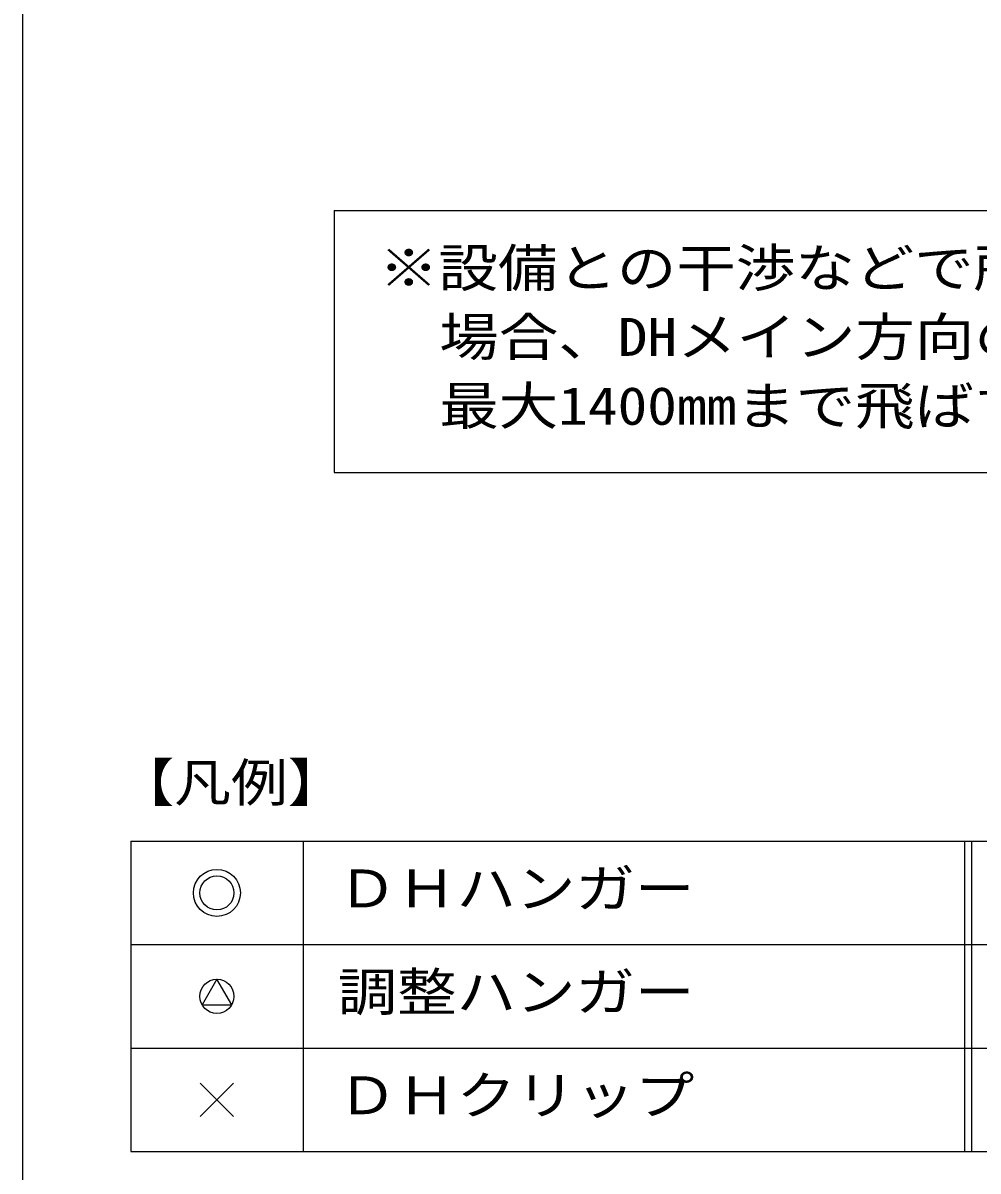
# Model space of a CAD drawing. Units: millimetres on the paper. Extents: x -204 to 206, y -141 to 144.
# Drawn here: x -203.7 to -148.3, y -93.7 to -27.1 of the extents above; entities that cross this region are included whole.
import ezdxf
from ezdxf.enums import TextEntityAlignment as Align

# ---------------------------------------------------------------- set-up
doc = ezdxf.new("R2010")
doc.units = ezdxf.units.MM
doc.layers.add('0-3_文字', color=134, linetype='Continuous')
doc.layers.add('F-0_図枠', color=134, linetype='Continuous')
doc.styles.add('ＭＳ ゴシック', font='')
doc.styles.get('ＭＳ ゴシック').set_extended_font_data('MS Gothic')

msp = doc.modelspace()

# ---------------------------------------------------------------- linework, layer by layer
at = {"layer": '0-3_文字'}
for p, q in [((-185.652, -37.975), (-82.759, -37.975)), ((-185.652, -37.975), (-185.652, -53.175)), ((-185.652, -37.975), (-82.759, -37.975)), ((-185.652, -37.975), (-185.652, -53.175)), ((-185.652, -53.175), (-82.759, -53.175)), ((-185.652, -53.175), (-82.759, -53.175)), ((-197.455, -74.575), (-70.956, -74.575)), ((-197.455, -74.575), (-197.455, -92.575)), ((-197.455, -74.575), (-70.956, -74.575)), ((-197.455, -74.575), (-197.455, -92.575)), ((-187.455, -74.575), (-187.455, -92.575)), ((-187.455, -74.575), (-187.455, -92.575)), ((-149.079, -74.575), (-149.079, -92.575)), ((-149.079, -74.575), (-149.079, -92.575)), ((-148.679, -74.575), (-148.679, -92.575)), ((-148.679, -74.575), (-148.679, -92.575)), ((-197.455, -80.575), (-70.956, -80.575)), ((-197.455, -80.575), (-70.956, -80.575)), ((-192.455, -82.586), (-193.311, -84.07)), ((-192.455, -82.586), (-193.311, -84.07)), ((-191.598, -84.07), (-192.455, -82.586)), ((-191.598, -84.07), (-192.455, -82.586)), ((-193.311, -84.07), (-191.598, -84.07)), ((-193.311, -84.07), (-191.598, -84.07)), ((-197.455, -86.575), (-70.956, -86.575)), ((-197.455, -86.575), (-70.956, -86.575)), ((-193.418, -90.539), (-191.492, -88.612)), ((-193.418, -88.612), (-191.492, -90.539)), ((-193.418, -90.539), (-191.492, -88.612)), ((-193.418, -88.612), (-191.492, -90.539)), ((-197.455, -92.575), (-70.956, -92.575)), ((-197.455, -92.575), (-70.956, -92.575))]:
    msp.add_line(p, q, dxfattribs=at)
for centre, radius in [((-192.455, -77.575), 1.362), ((-192.455, -77.575), 1.362), ((-192.455, -77.575), 0.989), ((-192.455, -77.575), 0.989), ((-192.455, -83.575), 0.989), ((-192.455, -83.575), 0.989)]:
    msp.add_circle(centre, radius, dxfattribs=at)
at = {"layer": 'F-0_図枠'}
msp.add_line((-203.705, -140.575), (-203.705, 144.425), dxfattribs=at)

# ---------------------------------------------------------------- texts
at = {"layer": '0-3_文字', "style": 'ＭＳ ゴシック'}
for s, width, p in [('※設備との干渉などで所定の位置にインサートが配置できない', 1.15, (-183.052, -43.075)), ('場合、DHメイン方向のインサート（吊ボルト）ピッチは', 1.15, (-179.552, -47.075)), ('最大1400mmまで飛ばす事が可能', 1.15, (-179.552, -51.075)), ('【凡例】', 1.1, (-198.237, -72.928)), ('【凡例】', 1.1, (-198.237, -72.928)), ('ＤＨハンガー', 1.15, (-185.455, -79.075)), ('ＤＨハンガー', 1.15, (-185.455, -79.075)), ('調整ハンガー', 1.15, (-185.455, -85.075)), ('ＤＨクリップ', 1.15, (-185.455, -91.075)), ('ＤＨクリップ', 1.15, (-185.455, -91.075))]:
    msp.add_text(s, height=2.199, dxfattribs=dict(at, width=width)).set_placement(p, align=Align.BOTTOM_LEFT)

doc.saveas('drawing.dxf')
